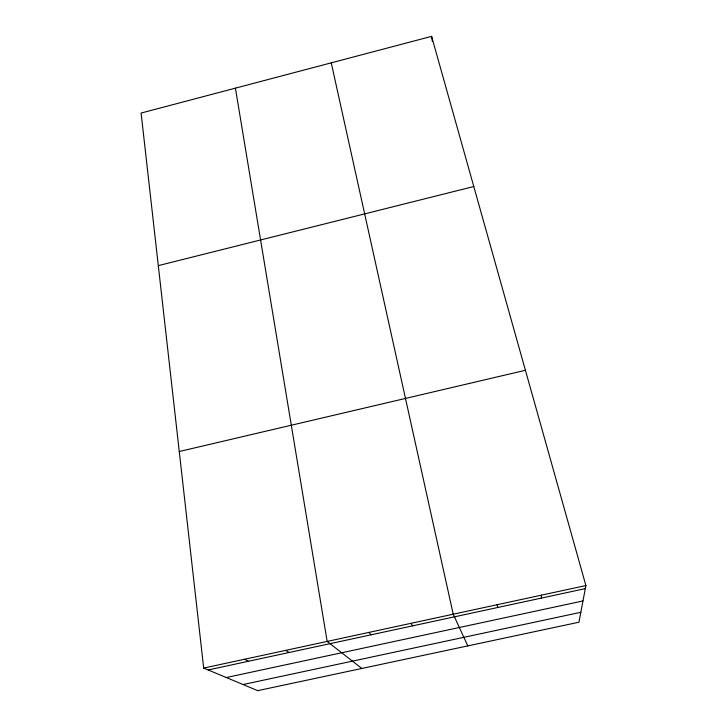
<?xml version="1.0" encoding="UTF-8"?>
<svg xmlns="http://www.w3.org/2000/svg" width="727" height="727" viewBox="0 0 727 727"><rect width="100%" height="100%" fill="white"/><g stroke="black" fill="none" stroke-linecap="round" stroke-linejoin="round"><path stroke-width="1.09" d="M585.898 585.553L578.937 622.212L257.712 690.65L203.687 668.086L141.102 113.049L431.602 36.35L585.898 585.553L203.687 668.086M158.304 265.628L473.795 186.521M179.269 451.512L525.421 370.288M208.167 669.958L585.317 588.606M226.315 677.537L582.972 600.956M243.063 684.534L580.818 612.307M244.563 659.262L248.516 661.252M285.711 650.374L289.137 652.492M361.837 668.467L327.159 641.423L235.412 88.149M368.88 632.417L371.215 634.789M410.9 623.339L412.682 625.847M467.797 645.894L453.221 614.206L331.248 62.849M497.123 604.728L497.75 607.499M431.602 36.35L432.329 41.394M541.351 595.177L541.379 598.085"/></g></svg>
